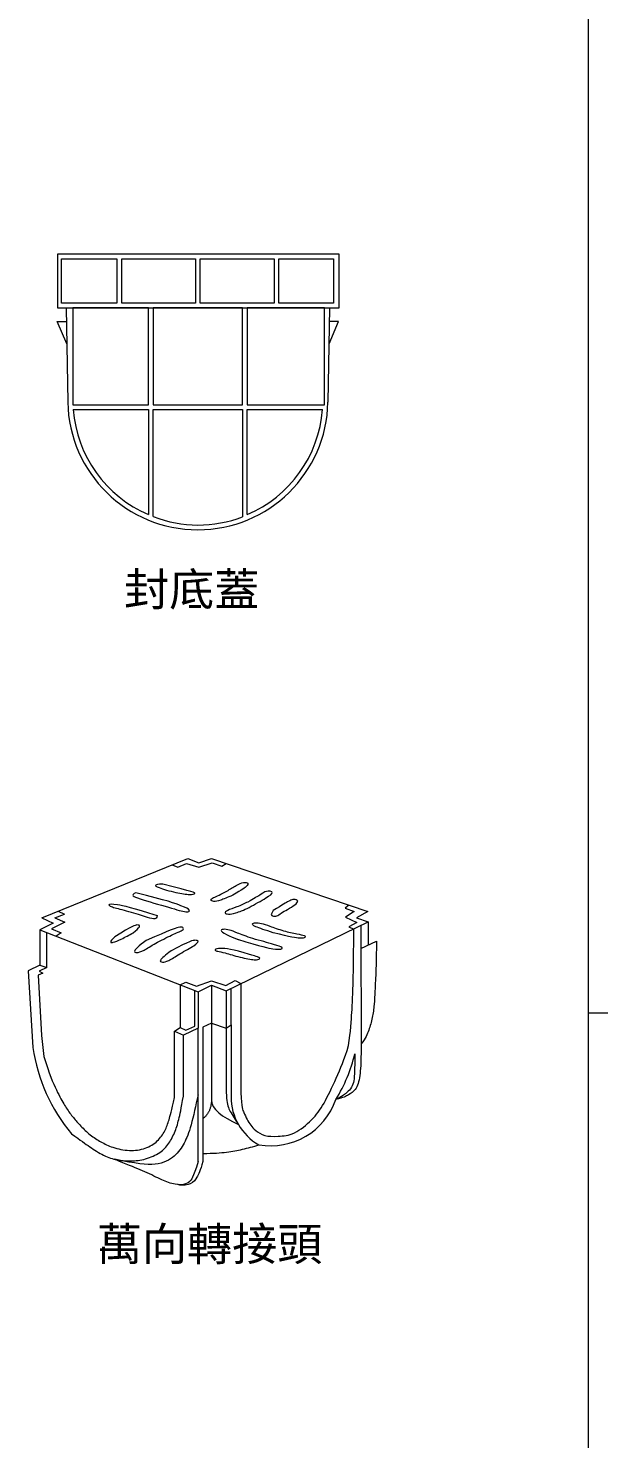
# Model space of a CAD drawing. Header units: millimetres. Extents: x 4267 to 8467, y 166 to 3136.
# Drawn here: x 5719 to 6065, y 1427 to 2281 of the extents above; entities that cross this region are included whole.
import ezdxf

# ---------------------------------------------------------------- set-up
doc = ezdxf.new("R2010")
doc.units = ezdxf.units.MM
doc.styles.add('微軟正黑體', font='Microsoft JhengHei.ttf')

msp = doc.modelspace()

# ---------------------------------------------------------------- linework, layer by layer
at = {"lineweight": 5}
for p, q in [((6058.11, 2936.72, 163.19), (6058.11, 557.54, 163.19)), ((5742.27, 2112.14, 163.19), (5743.3, 2054.99, 163.19)), ((5901.77, 2112.14, 163.19), (5900.74, 2054.99, 163.19)), ((5742.66, 2090.2, 163.19), (5736.86, 2103.74, 163.19)), ((5736.86, 2103.74, 163.19), (5742.42, 2103.74, 163.19)), ((5901.38, 2090.2, 163.19), (5907.19, 2103.74, 163.19)), ((5907.19, 2103.74, 163.19), (5901.62, 2103.74, 163.19)), ((5746.56, 2050.42, 163.19), (5792.24, 2050.52, 163.19)), ((5792.24, 2050.52, 163.19), (5792.12, 1986.83, 163.19)), ((5795.06, 1985.64, 163.19), (5795.06, 2050.42, 163.19)), ((5795.06, 2050.42, 163.19), (5848.98, 2050.42, 163.19)), ((5848.98, 2050.42, 163.19), (5849.09, 1985.53, 163.19)), ((5851.92, 1986.83, 163.19), (5851.92, 2050.42, 163.19)), ((5851.92, 2050.42, 163.19), (5897.48, 2050.42, 163.19)), ((5727.56, 1742.77, 163.19), (5815.87, 1778.59, 163.19)), ((5815.87, 1778.59, 163.19), (5822.6, 1776.02, 163.19)), ((5822.6, 1776.02, 163.19), (5830.32, 1778.59, 163.19)), ((5830.32, 1778.59, 163.19), (5924.97, 1746.53, 163.19)), ((5806.42, 1774.76, 163.19), (5810, 1773.28, 163.19)), ((5810, 1773.28, 163.19), (5815.13, 1775.59, 163.19)), ((5815.13, 1775.59, 163.19), (5822.6, 1773.32, 163.19)), ((5822.6, 1773.32, 163.19), (5830.7, 1775.91, 163.19)), ((5830.7, 1775.91, 163.19), (5836.63, 1774.03, 163.19)), ((5836.63, 1774.03, 163.19), (5839.18, 1775.59, 163.19)), ((5727.56, 1742.77, 163.19), (5734.47, 1739.43, 163.19)), ((5735.56, 1742.67, 163.19), (5741.29, 1744.99, 163.19)), ((5735.56, 1742.67, 163.19), (5741.47, 1739.99, 163.19)), ((5737.52, 1746.81, 163.19), (5741.29, 1744.99, 163.19)), ((5913.47, 1750.43, 163.19), (5911.11, 1748.55, 163.19)), ((5911.11, 1748.55, 163.19), (5916.56, 1746.45, 163.19)), ((5916.56, 1746.45, 163.19), (5911.3, 1743.05, 163.19)), ((5911.3, 1743.05, 163.19), (5918.17, 1739.77, 163.19)), ((5924.97, 1746.53, 163.19), (5918.04, 1742.77, 163.19)), ((5918.04, 1742.77, 163.19), (5925.17, 1740.2, 163.19)), ((5734.47, 1739.43, 163.19), (5726.44, 1735.41, 163.19)), ((5726.44, 1735.41, 163.19), (5726.44, 1714, 163.19)), ((5726.44, 1735.41, 163.19), (5822.27, 1697.86, 163.19)), ((5741.47, 1739.99, 163.19), (5733.44, 1735.98, 163.19)), ((5733.44, 1735.98, 163.19), (5739.25, 1733.69, 163.19)), ((5839.06, 1698.49, 163.19), (5925.17, 1740.2, 163.19)), ((5918.17, 1739.77, 163.19), (5913.34, 1737.23, 163.19)), ((5913.34, 1737.23, 163.19), (5916.34, 1735.92, 163.19)), ((5920.69, 1738.03, 163.19), (5920.94, 1663.39, 163.19)), ((5925.17, 1740.2, 163.19), (5925.05, 1726.11, 163.19)), ((5730.66, 1712.65, 163.19), (5730.66, 1733.76, 163.19)), ((5739.25, 1733.69, 163.19), (5736.34, 1731.53, 163.19)), ((5920.69, 1724.09, 163.19), (5930.15, 1728.46, 163.19)), ((5726.44, 1714, 163.19), (5719.38, 1710.58, 163.19)), ((5719.38, 1710.58, 163.19), (5722.25, 1664.1, 163.19)), ((5728.3, 1709.19, 163.19), (5725.39, 1707.98, 163.19)), ((5730.66, 1712.65, 163.19), (5725.99, 1710.34, 163.19)), ((5725.99, 1710.34, 163.19), (5728.3, 1709.19, 163.19)), ((5726.44, 1714, 163.19), (5730.66, 1712.65, 163.19)), ((5725.39, 1707.98, 163.19), (5727.48, 1671.48, 163.19)), ((5811.38, 1702.12, 163.19), (5814.67, 1703.71, 163.19)), ((5811.38, 1702.12, 163.19), (5811.38, 1676.27, 163.19)), ((5814.67, 1703.71, 163.19), (5821.2, 1701.29, 163.19)), ((5821.2, 1701.29, 163.19), (5830.24, 1704.63, 163.19)), ((5822.27, 1697.86, 163.19), (5830.24, 1701.84, 163.19)), ((5830.24, 1704.63, 163.19), (5838.87, 1701.71, 163.19)), ((5830.24, 1701.84, 163.19), (5839.06, 1698.49, 163.19)), ((5830.24, 1701.84, 163.19), (5830.24, 1678.83, 163.19)), ((5838.87, 1701.71, 163.19), (5844.65, 1704.68, 163.19)), ((5842.18, 1677.9, 163.19), (5842.18, 1700, 163.19)), ((5844.65, 1704.68, 163.19), (5848.04, 1702.83, 163.19)), ((5848.04, 1702.83, 163.19), (5848.04, 1669.51, 163.19)), ((5820.16, 1677.08, 163.19), (5820.16, 1698.68, 163.19)), ((5822.27, 1697.86, 163.19), (5822.27, 1675.82, 163.19)), ((5839.06, 1698.49, 163.19), (5839.06, 1675.82, 163.19)), ((6058.11, 1685.17, 163.19), (8279.75, 1685.17, 163.19)), ((5807.85, 1674.02, 163.19), (5811.38, 1676.27, 163.19)), ((5811.38, 1676.27, 163.19), (5814.65, 1674.72, 163.19)), ((5822.27, 1675.82, 163.19), (5813.32, 1671.68, 163.19)), ((5814.65, 1674.72, 163.19), (5820.16, 1677.08, 163.19)), ((5822.27, 1595.16, 163.19), (5822.27, 1675.82, 163.19)), ((5830.24, 1678.83, 163.19), (5825.13, 1676.57, 163.19)), ((5825.13, 1676.57, 163.19), (5825.13, 1595.16, 163.19)), ((5830.24, 1678.83, 163.19), (5839.06, 1675.82, 163.19)), ((5830.24, 1678.83, 163.19), (5830.24, 1632.56, 163.19)), ((5839.06, 1675.82, 163.19), (5842.18, 1677.9, 163.19)), ((5839.06, 1675.82, 163.19), (5839.06, 1647.19, 163.19)), ((5842.18, 1677.9, 163.19), (5842.18, 1634.24, 163.19)), ((5727.48, 1671.48, 163.19), (5728.82, 1658.67, 163.19)), ((5807.85, 1633.88, 163.19), (5807.85, 1674.02, 163.19)), ((5807.85, 1674.02, 163.19), (5813.32, 1671.68, 163.19)), ((5813.32, 1634.66, 163.19), (5813.32, 1671.68, 163.19)), ((5848.04, 1669.51, 163.19), (5848.04, 1636.62, 163.19)), ((5728.82, 1658.67, 163.19), (5731.15, 1651.54, 163.19))]:
    msp.add_line(p, q, dxfattribs=at)
at = {"lineweight": 5, "elevation": 163.19}
for points in [[(5737.1, 2112.14), (5907.46, 2112.14), (5907.46, 2144.56), (5737.1, 2144.56)], [(5739.46, 2141.74), (5773.06, 2141.74), (5773.06, 2114.96), (5739.46, 2114.96)], [(5776, 2141.74), (5820.67, 2141.74), (5820.67, 2114.84), (5776, 2114.84)], [(5823.49, 2141.74), (5868.16, 2141.74), (5868.16, 2114.84), (5823.49, 2114.84)], [(5870.98, 2141.74), (5904.16, 2141.74), (5904.16, 2114.96), (5870.98, 2114.96)], [(5746.28, 2053.37), (5792.12, 2053.37), (5792.12, 2112.02), (5746.28, 2112.02)], [(5795.06, 2053.37), (5848.98, 2053.37), (5848.98, 2112.02), (5795.06, 2112.02)], [(5851.92, 2053.37), (5898.7, 2053.37), (5898.7, 2112.02), (5851.92, 2112.02)]]:
    msp.add_lwpolyline(points, close=True, dxfattribs=at)
at = {"color": 3, "linetype": 'Continuous', "lineweight": 5}
msp.add_lwpolyline([(5743.3, 2054.99), (5743.3, 2054.99), (5743.3, 2054.99), (5743.3, 2054.99), (5743.3, 2054.99), (5743.3, 2054.99), (5743.3, 2054.99), (5743.3, 2054.99), (5743.3, 2054.99), (5743.3, 2054.99), (5743.3, 2054.99), (5743.3, 2054.99), (5743.3, 2054.99), (5743.3, 2054.99), (5743.3, 2054.99), (5743.3, 2054.99), (5743.3, 2054.99), (5743.3, 2054.99), (5743.3, 2054.99)], dxfattribs=at)
msp.add_arc((5906.08, 2143.21, 163.19), 1.35, 359.08585, 0, dxfattribs=at)
at = {"lineweight": 5}
for centre, radius, start, end in [((5822.02, 2056.41, 163.19), 78.73, 181.03341, 358.96659), ((5822.03, 2056.38, 163.19), 75.7, 184.50948, 246.73075), ((5822.02, 2056.37, 163.19), 75.7, 293.26726, 355.49541), ((5822.22, 2055.39, 163.19), 74.85, 248.73167, 291.04525), ((5826.5, 1679.42, 163.19), 105.37, 188.35882, 219.87794), ((5825.91, 1681.94, 163.19), 93.62, 328.30376, 346.67463), ((5874.94, 1633.86, 163.19), 32.76, 179.33916, 240.66904), ((5866.23, 1646.24, 163.19), 41.58, 259.83601, 341.07726)]:
    msp.add_arc(centre, radius, start, end, dxfattribs=at)
for points, degree in [([(5800.74, 1763.15, 163.19), (5819.89, 1758.33, 163.19), (5821.11, 1757.31, 163.19), (5817.72, 1756.56, 163.19), (5809.36, 1757.58, 163.19), (5796.6, 1761.45, 163.19), (5796.05, 1762.4, 163.19), (5797.68, 1763.21, 163.19), (5800.74, 1763.15, 163.19)], 3), ([(5843.16, 1756.39, 163.19), (5849.14, 1759.84, 163.19), (5852.02, 1762, 163.19), (5852.81, 1763.8, 163.19), (5849.86, 1764.38, 163.19), (5845.54, 1762.65, 163.19), (5839.35, 1758.62, 163.19), (5834.74, 1756.32, 163.19), (5831.21, 1754.88, 163.19), (5829.41, 1753.59, 163.19), (5831.29, 1752.22, 163.19), (5835.46, 1753.01, 163.19), (5839.71, 1754.95, 163.19), (5843.16, 1756.39, 163.19)], 3), ([(5797.44, 1744.18, 163.19), (5782.34, 1748.96, 163.19), (5771.25, 1751.35, 163.19), (5767.34, 1751.13, 163.19), (5769.08, 1749.07, 163.19), (5778.32, 1747.11, 163.19), (5791.24, 1742.99, 163.19), (5795.16, 1741.79, 163.19), (5797.55, 1742.34, 163.19), (5797.44, 1744.18, 163.19)], 3), ([(5784.51, 1757.75, 163.19), (5803.41, 1753.19, 163.19), (5813.62, 1749.5, 163.19), (5817.86, 1747.22, 163.19), (5816.01, 1745.59, 163.19), (5806.24, 1748.52, 163.19), (5784.29, 1754.82, 163.19), (5781.03, 1756.56, 163.19), (5784.51, 1757.75, 163.19)], 3), ([(5862.54, 1758.44, 163.19), (5865.52, 1759.47, 163.19), (5868.39, 1757.98, 163.19), (5864.49, 1755.46, 163.19), (5852.32, 1748.35, 163.19), (5844.4, 1745.25, 163.19), (5840.39, 1744.79, 163.19), (5837.75, 1745.48, 163.19), (5839.47, 1747.2, 163.19), (5845.32, 1749.04, 163.19), (5852.9, 1752.36, 163.19), (5856.68, 1755, 163.19), (5859.21, 1756.15, 163.19), (5862.54, 1758.44, 163.19)], 3), ([(5867.65, 1747.15, 163.19), (5873.52, 1750.77, 163.19), (5877.29, 1753.02, 163.19), (5879.46, 1753.88, 163.19), (5881.49, 1753.67, 163.19), (5883.09, 1752.94, 163.19), (5881.2, 1750.7, 163.19), (5876.06, 1747.66, 163.19), (5872.29, 1745.56, 163.19), (5869.82, 1743.53, 163.19), (5867.07, 1743.53, 163.19), (5865.84, 1744.61, 163.19), (5867.65, 1747.15, 163.19)], 3), ([(5771.75, 1731.23, 163.19), (5782.67, 1737.86, 163.19), (5785.57, 1738.69, 163.19), (5787.65, 1737.86, 163.19), (5783.57, 1733.72, 163.19), (5774.94, 1729.44, 163.19), (5770.86, 1727.57, 163.19), (5767.89, 1727.57, 163.19), (5771.75, 1731.23, 163.19)], 3), ([(5790.69, 1728.9, 163.19), (5805.53, 1735.48, 163.19), (5811.07, 1737.21, 163.19), (5813.22, 1737, 163.19), (5813.71, 1735.34, 163.19), (5806.78, 1732.71, 163.19), (5795.89, 1727.09, 163.19), (5789.03, 1722.59, 163.19), (5784.73, 1721.28, 163.19), (5782.79, 1722.11, 163.19), (5785.98, 1725.5, 163.19), (5790.69, 1728.9, 163.19)], 3), ([(5845.99, 1729.7, 163.19), (5861.12, 1725.09, 163.19), (5868.5, 1723.67, 163.19), (5872.69, 1723.45, 163.19), (5873.61, 1724.73, 163.19), (5869.71, 1726.22, 163.19), (5854.3, 1730.2, 163.19), (5845.14, 1733.81, 163.19), (5841.31, 1735.38, 163.19), (5837.12, 1736.01, 163.19), (5835.06, 1734.88, 163.19), (5840.6, 1731.9, 163.19), (5845.99, 1729.7, 163.19), (5846.49, 1729.49, 163.19)], 3), ([(5867.65, 1733.67, 163.19), (5878.58, 1730.76, 163.19), (5884.55, 1730.12, 163.19), (5887.25, 1730.62, 163.19), (5887.03, 1732.18, 163.19), (5882.56, 1732.75, 163.19), (5873.97, 1734.6, 163.19), (5864.81, 1737.93, 163.19), (5860.48, 1739.49, 163.19), (5856.57, 1739.78, 163.19), (5854.65, 1739.28, 163.19), (5855.36, 1737.65, 163.19), (5863.03, 1735.16, 163.19), (5867.65, 1733.67, 163.19)], 3), ([(5913.26, 1665.28, 163.19), (5914.41, 1673.74, 163.19), (5915.41, 1687.64, 163.19), (5915.7, 1695.24, 163.19), (5916.13, 1707.7, 163.19), (5916.19, 1715.56, 163.19), (5916.28, 1725.21, 163.19), (5916.46, 1730.89, 163.19), (5916.34, 1735.92, 163.19)], 3), ([(5805.78, 1722.71, 163.19), (5817.53, 1728.86, 163.19), (5820.57, 1729.21, 163.19), (5822.9, 1728.86, 163.19), (5820.92, 1726.24, 163.19), (5810.59, 1720.8, 163.19), (5803.94, 1716.2, 163.19), (5800.47, 1715.64, 163.19), (5798.14, 1716.41, 163.19), (5802.17, 1720.09, 163.19), (5805.78, 1722.71, 163.19)], 3), ([(5930.15, 1728.46, 163.19), (5929.99, 1721.19, 163.19), (5929.9, 1712.89, 163.19), (5929.44, 1704.23, 163.19), (5929.26, 1698.68, 163.19), (5928.8, 1690.2, 163.19), (5927.71, 1682.18, 163.19), (5925.61, 1674.71, 163.19), (5923.42, 1669.6, 163.19), (5920.94, 1666.44, 163.19)], 3), ([(5846.7, 1722.46, 163.19), (5856.64, 1719.62, 163.19), (5859.7, 1718.63, 163.19), (5859.55, 1717.92, 163.19), (5857.5, 1716.78, 163.19), (5847.55, 1718.7, 163.19), (5837.61, 1721.82, 163.19), (5833.85, 1722.39, 163.19), (5832.08, 1723.1, 163.19), (5833.14, 1724.31, 163.19), (5839.1, 1724.31, 163.19), (5846.7, 1722.46, 163.19)], 3), ([(5848.04, 1636.62, 163.19), (5848.61, 1627.63, 163.19), (5849.72, 1624.97, 163.19), (5851.78, 1620.43, 163.19), (5853.92, 1617.06, 163.19), (5856.66, 1614.01, 163.19), (5861.98, 1610.24, 163.19), (5870.38, 1610.32, 163.19), (5880.24, 1611.09, 163.19), (5891.65, 1620.43, 163.19), (5898.16, 1629.26, 163.19), (5905.86, 1645.47, 163.19), (5910.69, 1657.1, 163.19), (5913.26, 1665.28, 163.19)], 3), ([(5920.94, 1663.39, 163.19), (5920.62, 1658.72, 163.19), (5920.67, 1652.71, 163.19), (5920.01, 1647.1, 163.19), (5919.11, 1642.02, 163.19), (5917.68, 1638.67, 163.19), (5913.07, 1635.26, 163.19), (5910.14, 1633.83, 163.19), (5905.57, 1632.75, 163.19)], 3), ([(5917.01, 1660.37, 163.19), (5917.01, 1655.21, 163.19), (5916.72, 1647.03, 163.19), (5916.44, 1643.08, 163.19), (5914.47, 1638.95, 163.19), (5911.66, 1636.4, 163.19), (5909.39, 1634.53, 163.19), (5905.57, 1632.75, 163.19)], 3), ([(5731.15, 1651.54, 163.19), (5733.74, 1643.63, 163.19), (5738.29, 1634.54, 163.19), (5742.38, 1627.28, 163.19), (5746.74, 1621.6, 163.19), (5750.97, 1616.72, 163.19), (5756.78, 1611.04, 163.19), (5763.38, 1606.95, 163.19), (5769.99, 1603.52, 163.19), (5780.69, 1601.28, 163.19), (5790.59, 1602.6, 163.19), (5797.99, 1607.35, 163.19), (5802.35, 1613.68, 163.19), (5804.59, 1620.15, 163.19), (5806.05, 1625.7, 163.19), (5807.85, 1633.88, 163.19)], 3), ([(5839.06, 1647.19, 163.19), (5839.06, 1638.36, 163.19), (5839.36, 1629.37, 163.19), (5842, 1624.62, 163.19), (5846.57, 1617.48, 163.19), (5846.36, 1617.75, 163.19)], 3), ([(5745.64, 1611.86, 163.19), (5751.25, 1607.83, 163.19), (5756.47, 1604.02, 163.19), (5765.08, 1598.47, 163.19), (5773.2, 1595.74, 163.19), (5780.25, 1595.41, 163.19), (5789.11, 1595.82, 163.19), (5798.72, 1599.8, 163.19), (5804.11, 1605.01, 163.19), (5808.08, 1612.38, 163.19), (5810.57, 1620.33, 163.19), (5811.89, 1626.96, 163.19), (5813.32, 1634.66, 163.19)], 3), ([(5822.27, 1635.49, 163.19), (5820.63, 1629.26, 163.19), (5818, 1615.38, 163.19), (5813.89, 1606.13, 163.19), (5808.72, 1598.06, 163.19), (5797.6, 1592.01, 163.19), (5784.53, 1593.85, 163.19), (5771.6, 1596.47, 163.19)], 3), ([(5830.24, 1632.56, 163.19), (5830.24, 1625.21, 163.19), (5825.13, 1621.06, 163.19)], 2), ([(5830.24, 1632.56, 163.19), (5830.24, 1626.83, 163.19), (5836.53, 1622.32, 163.19), (5846.57, 1617.48, 163.19)], 3), ([(5825.13, 1600.03, 163.19), (5831.44, 1600.03, 163.19), (5840.04, 1600.75, 163.19), (5848.82, 1602.36, 163.19), (5855.63, 1604.15, 163.19), (5858.89, 1605.31, 163.19)], 3), ([(5822.27, 1595.16, 163.19), (5818.97, 1584.86, 163.19), (5817.16, 1583.05, 163.19), (5814.04, 1580.75, 163.19), (5806.31, 1581.25, 163.19), (5798.41, 1584.86, 163.19), (5787.39, 1590.29, 163.19), (5779, 1593.25, 163.19), (5771.6, 1596.47, 163.19)], 3)]:
    msp.add_open_spline(points, degree=degree, dxfattribs=at)
for points, knots in [([(5825.13, 1595.16, 163.19), (5823.33, 1589.35, 163.19), (5821.94, 1585.9, 163.19), (5819.52, 1582.76, 163.19), (5817.36, 1581.58, 163.19)], [0, 0, 0, 0, 1, 1.824707, 1.824707, 1.824707, 1.824707]), ([(5817.36, 1581.58, 163.19), (5815.55, 1581.04, 163.19), (5813.48, 1580.75, 163.19), (5812.01, 1580.75, 163.19), (5811.13, 1580.82, 163.19), (5809.96, 1581.13, 163.19)], [0, 0, 0, 0, 1, 2, 2.451786, 2.451786, 2.451786, 2.451786])]:
    msp.add_open_spline(points, degree=3, knots=knots, dxfattribs=at)

# ---------------------------------------------------------------- texts
at = {"lineweight": 5, "char_height": 20, "attachment_point": 1, "style": '微軟正黑體'}
for s, width, heights, insert in [('封底蓋', 89.6435, [32.88], (5777.38, 1951.58, 163.19)), ('萬向轉接頭', 142.4581, [0], (5760.95, 1555.17, 163.19))]:
    msp.add_mtext_dynamic_manual_height_columns(s, width=width, gutter_width=16.92, heights=heights, dxfattribs=dict(at, insert=insert))

doc.saveas('drawing.dxf')
